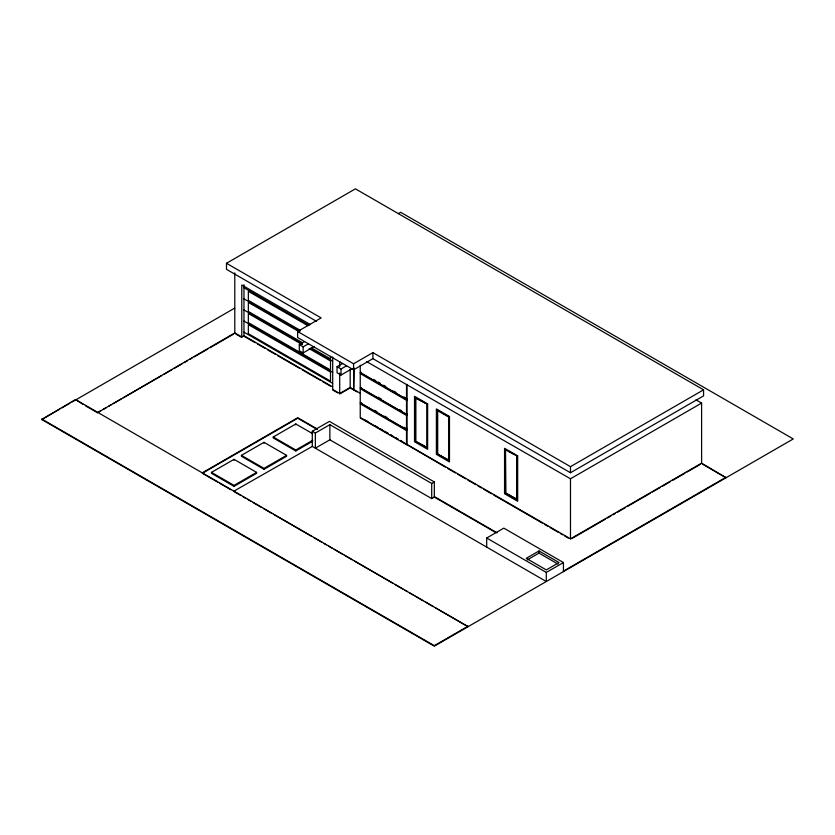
<?xml version="1.0" encoding="UTF-8"?>
<svg xmlns="http://www.w3.org/2000/svg" width="835" height="835" viewBox="0 0 835 835"><rect width="100%" height="100%" fill="white"/><g stroke="black" fill="none" stroke-linecap="round" stroke-linejoin="round"><path stroke-width="1.25" d="M226.483 263.276L355.428 188.835L703.571 389.83L703.571 395.884L570.482 472.735L372.911 358.664L353.57 369.832L297.625 337.528L297.625 331.474L321.12 317.916L226.483 263.276L226.483 269.329L316.611 321.371M398.431 213.593L400.685 212.299L793.25 438.939L434.315 646.165L41.75 419.525L75.515 399.527L468.08 626.678L435.452 607.838M41.75 419.525L59.755 409.129M62.009 407.824L69.879 403.284M72.134 401.979L234.708 308.115M85.389 405.737L97.476 412.709L100.847 410.757M103.102 409.463L106.473 407.511M108.727 406.217L110.982 404.912M113.226 403.618L121.106 399.067M123.361 397.763L161.635 375.666M163.879 374.372L171.76 369.821M174.014 368.527L181.894 363.976M184.138 362.672L187.52 360.72M189.764 359.426L192.019 358.121M194.273 356.827L207.779 349.03M210.034 347.725L233.664 334.083M314.127 346.577L303.147 352.923L299.285 350.7L299.285 344.646L304.618 341.567M299.285 344.646L303.147 346.869L308.47 343.79M352.151 368.642L341.035 375.051L337.048 372.754L337.048 366.69L342.59 363.496M337.048 366.69L341.035 368.997L346.577 365.793M297.625 331.474L353.57 363.778L372.911 352.61L570.482 466.671L703.571 389.83M360.24 365.229L360.24 372.546L361.2 372.295M360.24 373.558L360.939 373.151L407.219 399.871L406.52 400.278L360.24 373.558L360.24 387.69L406.52 414.411L407.219 414.003M202.373 472.777L297.73 417.719L317.404 429.075M332.695 356.962L332.695 389.454L339.699 393.494L350.189 387.44L360.428 393.348M317.404 429.576L297.73 418.22L202.373 473.278L217.674 482.108M339.699 393.995L350.189 387.941L352.808 389.454M353.685 368.694L353.685 389.955L354.113 368.016M211.474 472.37L234.04 459.344L256.596 472.37L256.596 473.309L234.04 486.346L211.474 473.309L211.474 472.37L234.04 485.396L256.596 472.37M241.44 455.357L264.006 442.32L286.572 455.357L286.572 456.296L264.006 469.322L241.44 456.296L241.44 455.357L264.006 468.383L286.572 455.357M312.728 441.193L295.809 450.973L273.243 437.937L273.243 436.997L295.809 423.971L312.728 433.741M360.24 387.69L361.2 387.44L361.2 388.442M360.24 388.692L360.939 388.296L407.219 415.016L406.52 415.423L360.24 388.692L360.24 402.825L406.52 429.555L407.219 429.148L403.848 427.207M360.24 402.825L361.158 402.553L361.158 403.566M486.69 547.102L486.69 538.011L546.299 572.424L546.299 581.515L312.29 446.412L312.29 431.267L329.418 421.372L434.325 481.941L434.325 497.086L495.98 532.678M360.24 403.837L360.939 403.43L407.219 430.161L406.52 430.557L360.24 403.837L360.24 417.97L406.52 444.69L407.177 444.314M312.29 431.267L315.359 433.031L329.867 424.66L431.705 483.455L434.325 481.941M366.596 361.576L570.482 478.789L701.609 403.086L701.609 463.644M273.243 436.997L295.809 450.023L312.728 440.254M234.061 491.063L312.29 446.412M434.325 497.086L431.705 498.599L329.867 439.805L315.359 448.176L315.359 433.031M360.24 372.546L406.52 399.266L407.219 398.869M415.402 397.836L427.196 404.14L415.402 397.836L415.402 441.235L427.196 447.55L415.402 441.235M407.177 444.815L445.305 467.078M437.258 453.854L448.614 460.419L448.614 417.009L437.258 410.455L437.258 453.854L449.053 460.168M505.436 449.814L505.864 492.963L517.23 499.528L517.23 456.119L505.436 449.814L505.436 493.214L517.23 499.528M486.69 538.011L503.818 528.127L563.437 562.539L563.437 571.62M539.013 550.964L526.248 558.323L546.299 569.908L559.064 562.539L539.013 550.964L539.013 553.104L557.947 564.042M527.313 559.857L539.013 553.104M400.215 440.546L570.482 538.846L701.609 463.143L726.033 477.745L702.715 464.291M571.599 538.711L605.218 519.297M607.462 518.003L610.823 516.061M613.067 514.767L615.311 513.473M617.556 512.179L625.394 507.649M627.638 506.354L650.058 493.412M652.292 492.118L660.141 487.588M662.385 486.294L670.223 481.764M672.467 480.469L684.794 473.351M687.038 472.057L700.492 464.291M546.299 572.424L563.437 562.539M41.75 419.013L434.315 645.664L468.08 626.177M563.437 571.119L726.033 477.244M695.972 399.829L701.609 403.086M310.255 324.512L241.785 284.975L241.785 337.465L235.794 334.01M243.966 287.751L309.075 325.337M308 325.733L248.339 291.29L248.339 300.37L300.12 330.263M441.819 412.584L437.686 410.194L437.686 453.603M443.886 413.774L449.053 416.759M508.964 451.349L514.13 454.334M243.966 298.857L300.089 331.255M298.993 331.641L248.339 302.395L248.339 311.476L302.374 342.674M373.548 379.424L375.792 380.718M378.036 382.012L380.28 383.307M383.651 385.259L385.895 386.553M393.755 391.093L395.999 392.387M403.858 396.917L406.102 398.222M311.382 347.871L330.514 358.914L330.514 356.326M243.966 309.962L302.333 343.655M310.192 348.195L332.643 361.158M302.374 344.688L248.339 313.49L248.339 322.581L330.514 370.02L330.514 360.939L309.127 348.592M378.036 397.157L381.407 399.099M399.36 409.474L401.614 410.768M243.966 321.068L332.643 372.264M353.685 389.955L357.056 391.907M243.966 332.173L332.643 383.359M374.633 410.34L376.888 411.634M384.747 416.174L387.002 417.469M332.643 386.897L243.966 335.701L241.785 336.964L234.792 332.925L97.476 412.709M255.197 342.684L243.966 336.213L243.966 284.725M257.441 343.989L265.3 348.519M267.544 349.813L275.393 354.353M277.637 355.647L300.089 368.611M302.333 369.905L320.296 380.269M322.54 381.574L330.399 386.104M332.695 389.955L337.695 392.847M364.477 419.661L367.849 421.612M374.591 425.506L377.963 427.447M380.217 428.741L382.461 430.046M384.705 431.34L388.077 433.292M390.321 434.586L392.575 435.88M395.947 437.832L398.191 439.127M400.435 440.421L402.679 441.715M360.897 417.844L387.858 433.417M390.102 434.711L397.971 439.252M447.56 468.383L455.451 472.944M457.705 474.249L465.606 478.799M467.861 480.104L475.752 484.665M478.006 485.96L481.388 487.922M483.642 489.216L491.544 493.777M493.798 495.082L542.291 523.075M544.545 524.38L547.927 526.332M550.182 527.636L558.072 532.187M560.327 533.492L562.581 534.797M564.846 536.101L568.228 538.053M434.325 496.574L497.096 532.824M83.197 404.474L75.515 399.527M219.855 483.371L230.784 489.675M234.061 491.575L240.814 495.468M243.068 496.773L245.313 498.067M247.567 499.372L250.938 501.313M253.193 502.618L261.063 507.158M263.317 508.463L271.187 513.003M273.442 514.308L311.695 536.394M313.939 537.688L321.819 542.239M324.074 543.533L326.318 544.837M328.572 546.132L331.944 548.084M334.198 549.378L342.068 553.929M344.323 555.223L352.193 559.774M354.447 561.078L392.7 583.154M394.945 584.458L402.825 588.999M405.069 590.303L407.323 591.597M409.567 592.902L412.949 594.854M415.193 596.148L423.074 600.699M425.328 601.993L433.198 606.544M570.482 466.671L570.482 472.735M570.482 478.789L570.482 538.846M516.792 456.369L516.792 499.779M431.705 483.455L431.705 498.599M426.758 404.39L426.758 447.8M415.84 397.575L415.84 440.984M406.958 384.382L406.958 444.439M406.52 384.632L406.52 399.266M406.52 400.278L406.52 414.411M406.52 415.423L406.52 429.555M406.52 430.557L406.52 444.69M372.911 352.61L372.911 358.664M353.57 363.778L353.57 369.832M350.189 369.55L350.189 387.941M341.035 368.997L341.035 375.051M339.699 361.545L339.699 366.659M339.699 373.047L339.699 393.494M329.867 424.66L329.867 439.805M303.147 346.869L303.147 352.923M295.809 423.971L295.809 424.911M295.809 450.023L295.809 450.973M264.006 442.32L264.006 443.27M264.006 468.383L264.006 469.322M234.792 272.868L234.792 333.436M234.04 459.344L234.04 460.283M234.04 485.396L234.04 486.346M427.635 403.889L414.525 396.322L414.525 441.746L427.635 449.313L427.635 403.889M449.491 416.508L436.381 408.931L436.381 454.355L449.491 461.932L449.491 416.508M517.669 455.868L504.559 448.301L504.559 493.725L517.669 501.292L517.669 455.868M330.514 372.045L248.339 324.596L248.339 333.687L330.514 381.125L330.514 372.045"/></g></svg>
